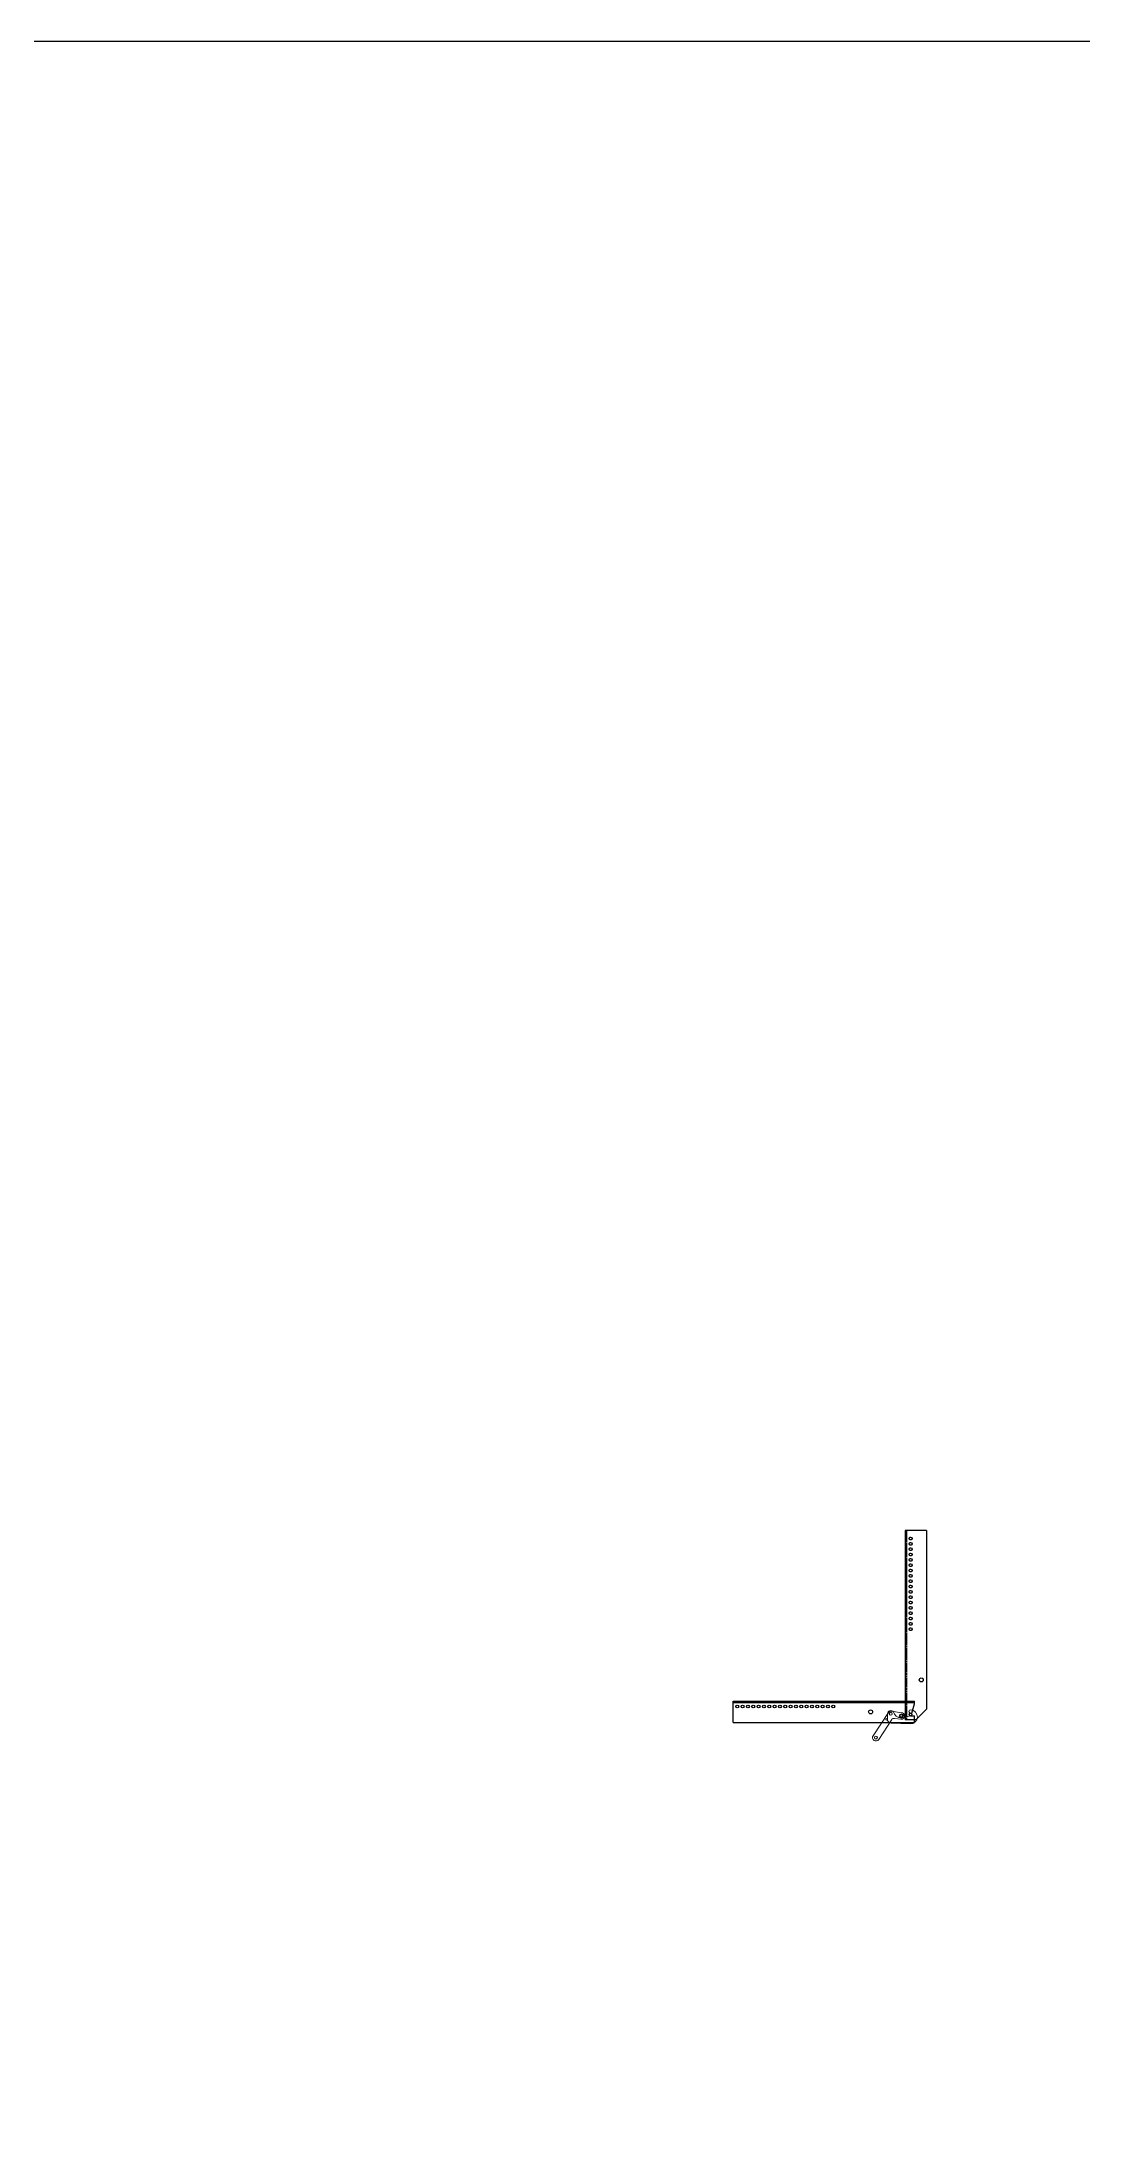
# Model space of a CAD drawing. Header units: inches. Extents: x 2832 to 8547, y -592 to 860.
# Drawn here: x 3379.3 to 3574.4, y 435.8 to 825.9 of the extents above; entities that cross this region are included whole.
import ezdxf

# ---------------------------------------------------------------- set-up
doc = ezdxf.new("R2010")
doc.units = ezdxf.units.IN
doc.header["$LTSCALE"] = 5
doc.header["$MEASUREMENT"] = 0
doc.linetypes.add('HIDDEN', pattern=[0.375, 0.25, -0.125])
doc.linetypes.add('HIDDEN2', pattern=[0.1875, 0.125, -0.0625])
doc.layers.add('FMTEXTA', color=4, linetype='Continuous')
doc.layers.add('FORM', color=5, linetype='Continuous')
doc.layers.add('Steel', color=5, linetype='Continuous', lineweight=20)

# ---------------------------------------------------------------- blocks, each defined once
blk = doc.blocks.new('*U793')
at = {"color": 0}
for p, q in [((2.25, 29.75), (2.25, -5.75)), ((6.25, 29.75), (2.25, 29.75)), ((6.25, 29.75), (6.25, -3.75)), ((-30, -2.25), (4, -2.25)), ((-30, -6.25), (-30, -2.25)), ((3.5, -4.5), (4, -2.76)), ((4, -2.76), (4, -2.25)), ((6.25, -3.75), (4.25, -5.75)), ((-30, -6.25), (4, -6.25)), ((4.25, -5.75), (2.25, -5.75)), ((3.25, -4.5), (3.5, -4.5)), ((3.25, -5), (4, -5)), ((4, -6.25), (4, -5))]:
    blk.add_line(p, q, dxfattribs=at)
at = {"color": 1, "linetype": 'HIDDEN2', "ltscale": 0.25}
blk.add_line((2.5, 29.75), (2.5, -5.75), dxfattribs=at)
at = {"color": 0, "ltscale": 0.5}
blk.add_line((-30, -2.5), (4, -2.5), dxfattribs=at)
at = {"color": 0}
for centre, radius in [((3.25, 28.25), 0.266), ((3.25, 27.25), 0.266), ((3.25, 26.25), 0.266), ((3.25, 25.25), 0.266), ((3.25, 24.25), 0.266), ((3.25, 23.25), 0.266), ((3.25, 22.25), 0.266), ((3.25, 21.25), 0.266), ((3.25, 20.25), 0.266), ((3.25, 19.25), 0.266), ((3.25, 18.25), 0.266), ((3.25, 17.25), 0.266), ((3.25, 16.25), 0.266), ((3.25, 15.25), 0.266), ((3.25, 14.25), 0.266), ((3.25, 13.25), 0.266), ((3.25, 12.25), 0.266), ((3.25, 11.25), 0.266), ((5.25, 1.75), 0.375), ((-29.25, -3.25), 0.266), ((-28.25, -3.25), 0.266), ((-27.25, -3.25), 0.266), ((-26.25, -3.25), 0.266), ((-25.25, -3.25), 0.266), ((-24.25, -3.25), 0.266), ((-23.25, -3.25), 0.266), ((-22.25, -3.25), 0.266), ((-21.25, -3.25), 0.266), ((-20.25, -3.25), 0.266), ((-19.25, -3.25), 0.266), ((-18.25, -3.25), 0.266), ((-17.25, -3.25), 0.266), ((-16.25, -3.25), 0.266), ((-15.25, -3.25), 0.266), ((-14.25, -3.25), 0.266), ((-13.25, -3.25), 0.266), ((-12.25, -3.25), 0.266), ((-11.25, -3.25), 0.266), ((-4.25, -4.25), 0.375), ((1.5, -5.02), 0.266)]:
    blk.add_circle(centre, radius, dxfattribs=at)
blk.add_circle((3.23, -4.74), 0.23)
at = {"layer": 'FMTEXTA', "linetype": 'HIDDEN'}
for p, q in [((2.25, 29.75), (2.25, -5.75)), ((6.25, 29.75), (2.25, 29.75)), ((6.25, 29.75), (6.25, -3.75)), ((6.25, -3.75), (4.25, -5.75)), ((4.25, -5.75), (2.25, -5.75))]:
    blk.add_line(p, q, dxfattribs=at)
at = {"layer": 'FMTEXTA', "linetype": 'HIDDEN', "ltscale": 0.25}
blk.add_line((2.5, 29.75), (2.5, -5.75), dxfattribs=at)
at = {"layer": 'FMTEXTA', "linetype": 'HIDDEN'}
for centre, radius in [((3.25, 28.25), 0.266), ((3.25, 27.25), 0.266), ((3.25, 26.25), 0.266), ((3.25, 25.25), 0.266), ((3.25, 24.25), 0.266), ((3.25, 23.25), 0.266), ((3.25, 22.25), 0.266), ((3.25, 21.25), 0.266), ((3.25, 20.25), 0.266), ((3.25, 19.25), 0.266), ((3.25, 18.25), 0.266), ((3.25, 17.25), 0.266), ((3.25, 16.25), 0.266), ((3.25, 15.25), 0.266), ((3.25, 14.25), 0.266), ((3.25, 13.25), 0.266), ((3.25, 12.25), 0.266), ((3.25, 11.25), 0.266), ((5.25, 1.75), 0.375)]:
    blk.add_circle(centre, radius, dxfattribs=at)
at = {"layer": 'Steel'}
for p, q in [((-3.78, -8.72), (-0.9, -4.34)), ((-0.29, -5.69), (-2.74, -9.41)), ((-0.41, -4.12), (1.59, -4.4)), ((1.41, -5.64), (0.2, -5.47))]:
    blk.add_line(p, q, dxfattribs=at)
at = {"layer": 'Steel', "extrusion": (-0.999392, 0.03486, -1.22362e-16)}
blk.add_line((-1.12, -5.59), (-1.08, -4.59), dxfattribs=at)
at = {"layer": 'Steel', "extrusion": (-0.03486, -0.999392, -4.92353e-18)}
blk.add_line((3.17, -6.49), (-0.39, -6.37), dxfattribs=at)
at = {"layer": 'Steel', "extrusion": (1.22459e-16, 6.5507e-19, -1)}
for p, q in [((1.13, -4.79), (1.12, -5.22)), ((1.12, -5.22), (1.48, -5.45)), ((1.52, -4.59), (1.13, -4.79)), ((1.48, -5.45), (1.87, -5.25)), ((1.88, -4.82), (1.52, -4.59)), ((1.87, -5.25), (1.88, -4.82))]:
    blk.add_line(p, q, dxfattribs=at)
at = {"layer": 'Steel', "extrusion": (-0.209735, 0.977758, -2.50434e-17)}
blk.add_line((1.45, -5.38), (3.28, -4.99), dxfattribs=at)
at = {"layer": 'Steel', "extrusion": (1.22459e-16, 6.5507e-19, -1)}
for centre, radius in [((1.27, -5.66), 0.156), ((0.48, -4.61), 0.281), ((3.26, -9.07), 0.27)]:
    blk.add_circle(centre, radius, dxfattribs=at)
for centre, radius, start, end in [((-3.25, -4.18), 0.313, 271.9978, 91.906), ((-3.21, -5.18), 1.31, 91.9977, 271.9977), ((0.37, -5.62), 0.75, 271.9977, 1.9977), ((0.46, -4.62), 0.625, 1.9977, 142.6577), ((0.48, -4.61), 0.5, 33.3891, 98.0389), ((-1.5, -5.02), 0.625, 98.0389, 278.0389), ((3.26, -9.07), 0.625, 213.3891, 33.3891)]:
    blk.add_arc(centre, radius, start, end, dxfattribs=at)
at = {"layer": 'Steel'}
for centre, radius, start, end in [((0.13, -5.96), 0.5, 81.9611, 146.6109), ((1.5, -3.88), 1.5, 193.6189, 268.0023), ((3.25, -4.75), 0.25, 89.9608, 270.0376), ((3.23, -4.74), 0.25, 282.1068, 88.0023)]:
    blk.add_arc(centre, radius, start, end, dxfattribs=at)

msp = doc.modelspace()

# ---------------------------------------------------------------- linework, layer by layer
at = {"linetype": 'ByBlock'}
msp.add_lwpolyline([(4023.0128, 825.85348), (3339.6673, 825.85348), (3339.6673, -8.95743), (4023.0128, -8.95743)], close=True, dxfattribs=at)

# ---------------------------------------------------------------- block references
at = {"layer": 'FORM'}
msp.add_blockref('*U793', (3538.95716, 516.97172), dxfattribs=at)

doc.saveas('drawing.dxf')
